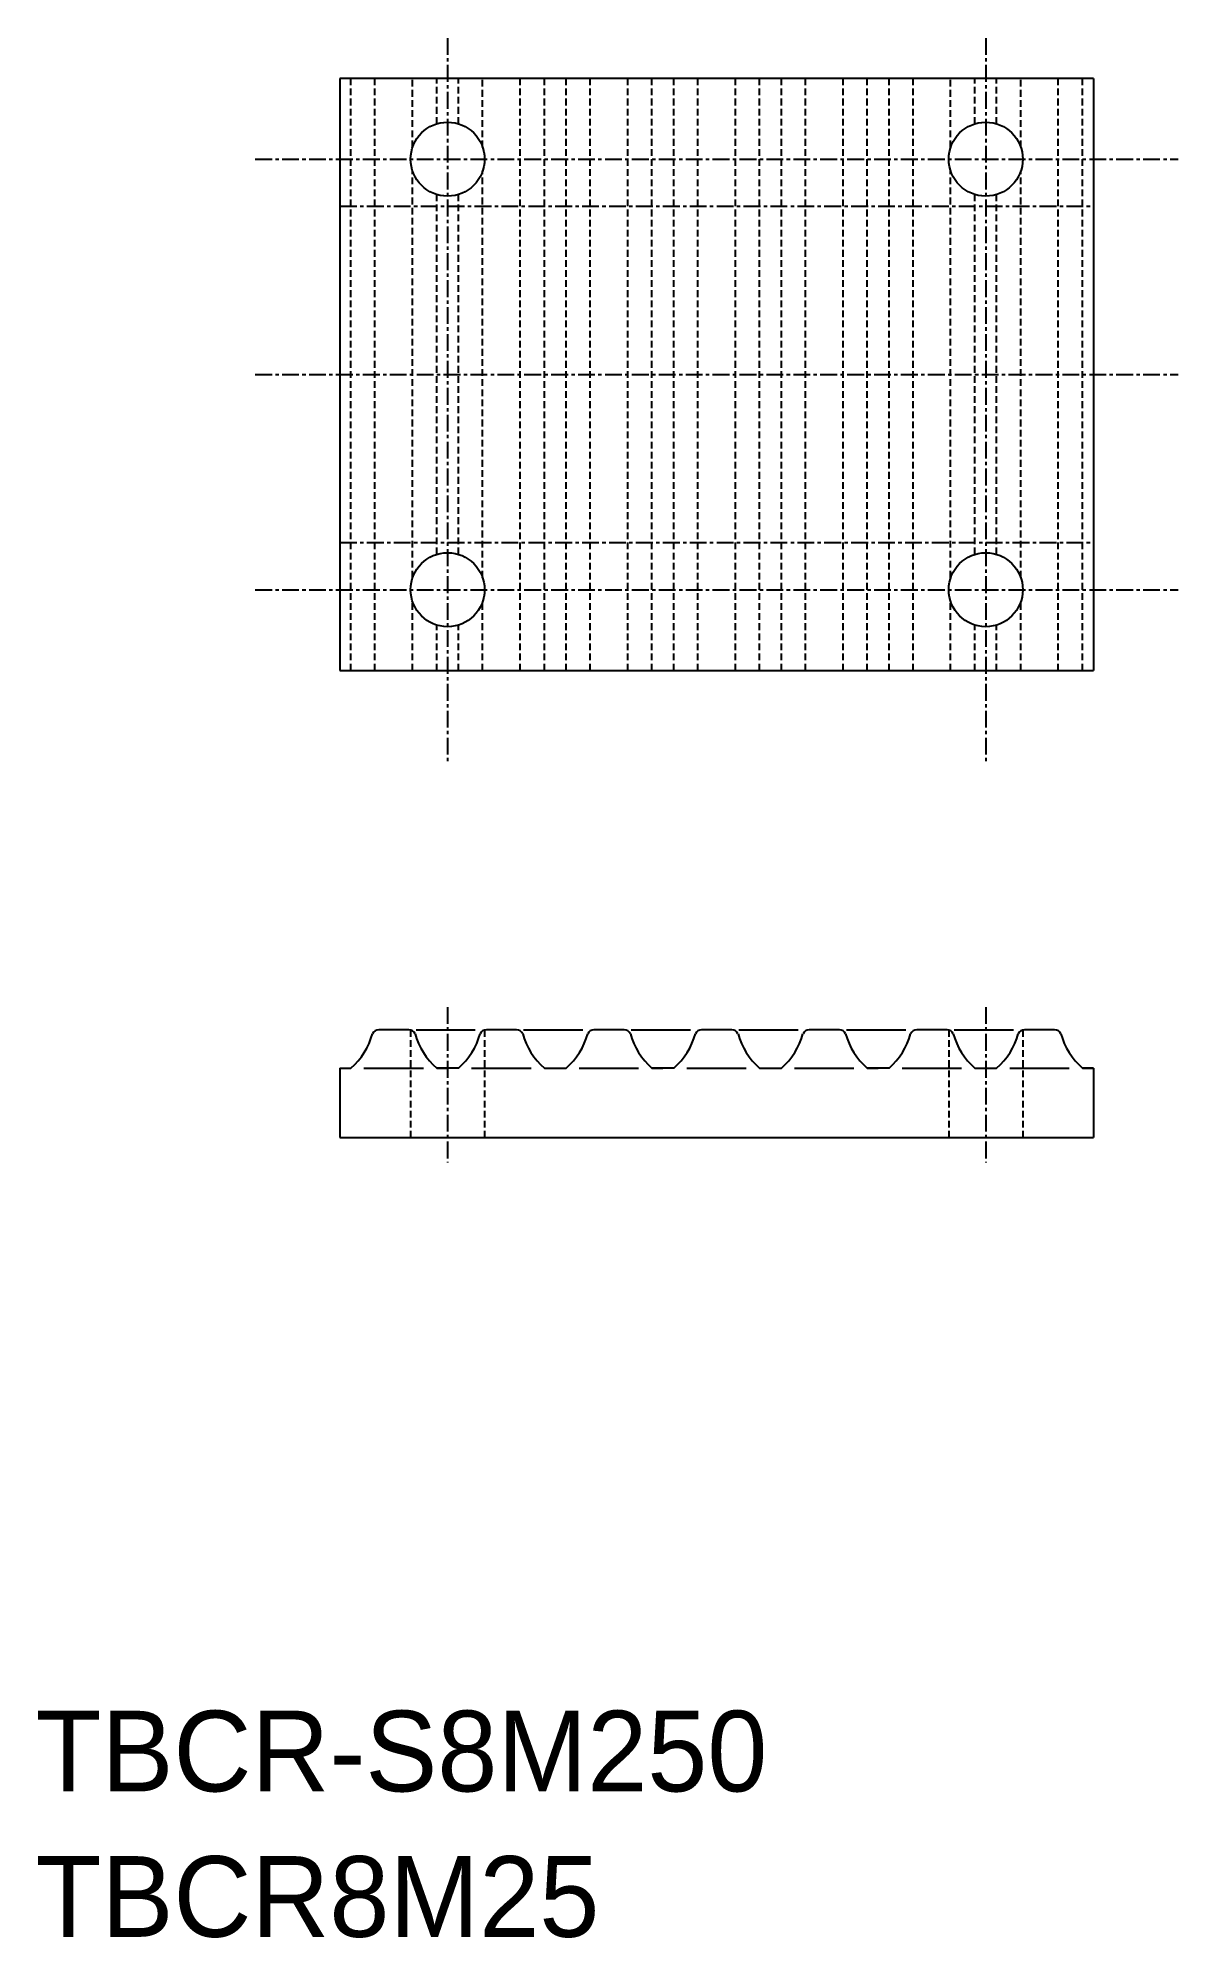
# Model space of a CAD drawing. Extents: x -286 to -201, y -61 to 80.
import ezdxf

# ---------------------------------------------------------------- set-up
doc = ezdxf.new("R2010")
doc.units = 0
doc.linetypes.add('CENTER', pattern=[2, 1.25, -0.25, 0.25, -0.25])
doc.linetypes.add('DASHED', pattern=[0.75, 0.5, -0.25])
doc.layers.get('0').update_dxf_attribs({"linetype": 'CONTINUOUS'})
doc.layers.add('CENTER', color=1, linetype='CENTER')

msp = doc.modelspace()

# ---------------------------------------------------------------- linework, layer by layer
at = {"color": 7, "linetype": 'CONTINUOUS'}
for p, q in [((-207.36, 77.32), (-263.36, 77.32)), ((-263.36, 77.32), (-263.36, 33.32)), ((-207.36, 77.32), (-207.36, 33.32)), ((-263.36, 33.32), (-207.36, 33.32)), ((-258.24, 6.61), (-260.48, 6.61)), ((-257.71, 6.61), (-253.3, 6.61)), ((-250.24, 6.61), (-252.48, 6.61)), ((-249.71, 6.61), (-245.3, 6.61)), ((-242.24, 6.61), (-244.48, 6.61)), ((-241.71, 6.61), (-237.3, 6.61)), ((-234.24, 6.61), (-236.48, 6.61)), ((-233.71, 6.61), (-229.3, 6.61)), ((-226.24, 6.61), (-228.48, 6.61)), ((-225.71, 6.61), (-221.3, 6.61)), ((-218.24, 6.61), (-220.48, 6.61)), ((-217.71, 6.61), (-213.3, 6.61)), ((-210.24, 6.61), (-212.48, 6.61)), ((-263.36, 3.76), (-263.36, -1.39)), ((-263.36, 3.76), (-262.55, 3.76)), ((-261.58, 3.76), (-257.16, 3.76)), ((-254.55, 3.76), (-256.17, 3.76)), ((-256.17, 3.76), (-255.36, 3.76)), ((-253.58, 3.76), (-249.16, 3.76)), ((-248.17, 3.76), (-246.55, 3.76)), ((-245.58, 3.76), (-241.16, 3.76)), ((-240.17, 3.76), (-239.36, 3.76)), ((-238.55, 3.76), (-240.17, 3.76)), ((-237.58, 3.76), (-233.16, 3.76)), ((-232.17, 3.76), (-230.55, 3.76)), ((-229.58, 3.76), (-225.16, 3.76)), ((-222.55, 3.76), (-224.17, 3.76)), ((-224.17, 3.76), (-223.36, 3.76)), ((-221.58, 3.76), (-217.16, 3.76)), ((-216.17, 3.76), (-214.55, 3.76)), ((-213.58, 3.76), (-209.16, 3.76)), ((-208.17, 3.76), (-207.36, 3.76)), ((-207.36, 3.76), (-208.17, 3.76)), ((-207.36, 3.76), (-207.36, -1.39)), ((-263.36, -1.39), (-207.36, -1.39))]:
    msp.add_line(p, q, dxfattribs=at)
at = {"color": 3, "linetype": 'DASHED'}
for p, q in [((-262.55, 33.32), (-262.55, 77.32)), ((-260.76, 33.32), (-260.76, 77.32)), ((-257.97, 72.21), (-257.97, 77.32)), ((-256.17, 73.95), (-256.17, 77.32)), ((-254.55, 73.95), (-254.55, 77.32)), ((-252.76, 72.21), (-252.76, 77.32)), ((-249.97, 33.32), (-249.97, 77.32)), ((-248.17, 33.32), (-248.17, 77.32)), ((-246.55, 33.32), (-246.55, 77.32)), ((-244.76, 33.32), (-244.76, 77.32)), ((-241.97, 33.32), (-241.97, 77.32)), ((-240.17, 33.32), (-240.17, 77.32)), ((-238.55, 33.32), (-238.55, 77.32)), ((-236.76, 33.32), (-236.76, 77.32)), ((-233.97, 33.32), (-233.97, 77.32)), ((-232.17, 33.32), (-232.17, 77.32)), ((-230.55, 33.32), (-230.55, 77.32)), ((-228.76, 33.32), (-228.76, 77.32)), ((-225.97, 33.32), (-225.97, 77.32)), ((-224.17, 33.32), (-224.17, 77.32)), ((-222.55, 33.32), (-222.55, 77.32)), ((-220.76, 33.32), (-220.76, 77.32)), ((-217.97, 72.21), (-217.97, 77.32)), ((-216.17, 73.95), (-216.17, 77.32)), ((-214.55, 73.95), (-214.55, 77.32)), ((-212.76, 72.21), (-212.76, 77.32)), ((-209.97, 33.32), (-209.97, 77.32)), ((-208.17, 33.32), (-208.17, 77.32)), ((-257.97, 40.21), (-257.97, 70.44)), ((-252.76, 40.21), (-252.76, 70.44)), ((-217.97, 40.21), (-217.97, 70.44)), ((-212.76, 40.21), (-212.76, 70.44)), ((-256.17, 41.95), (-256.17, 68.7)), ((-254.55, 41.95), (-254.55, 68.7)), ((-216.17, 41.95), (-216.17, 68.7)), ((-214.55, 41.95), (-214.55, 68.7)), ((-257.97, 33.32), (-257.97, 38.44)), ((-252.76, 33.32), (-252.76, 38.44)), ((-217.97, 33.32), (-217.97, 38.44)), ((-212.76, 33.32), (-212.76, 38.44)), ((-256.17, 33.32), (-256.17, 36.7)), ((-254.55, 33.32), (-254.55, 36.7)), ((-216.17, 33.32), (-216.17, 36.7)), ((-214.55, 33.32), (-214.55, 36.7)), ((-258.11, 6.59), (-258.11, -1.39)), ((-252.61, 6.59), (-252.61, -1.39)), ((-218.11, 6.59), (-218.11, -1.39)), ((-212.61, 6.59), (-212.61, -1.39))]:
    msp.add_line(p, q, dxfattribs=at)
at = {"color": 7, "linetype": 'CONTINUOUS'}
for centre in [(-255.36, 71.32), (-215.36, 71.32), (-255.36, 39.32), (-215.36, 39.32)]:
    msp.add_circle(centre, 2.75, dxfattribs=at)
for centre, radius, start, end in [((-265.96, 7.69), 5.2, 310.9914, 344.6955), ((-260.48, 6.1), 0.51, 90, 155.38), ((-258.24, 6.1), 0.51, 24.62, 90), ((-252.76, 7.69), 5.2, 195.3045, 229.0086), ((-257.96, 7.69), 5.2, 310.9914, 344.6955), ((-252.48, 6.1), 0.51, 90, 155.38), ((-250.24, 6.1), 0.51, 24.62, 90), ((-244.76, 7.69), 5.2, 195.3045, 229.0086), ((-249.96, 7.69), 5.2, 310.9914, 344.6955), ((-244.48, 6.1), 0.51, 90, 155.38), ((-242.24, 6.1), 0.51, 24.62, 90), ((-236.76, 7.69), 5.2, 195.3045, 229.0086), ((-241.96, 7.69), 5.2, 310.9914, 344.6955), ((-236.48, 6.1), 0.51, 90, 155.38), ((-234.24, 6.1), 0.51, 24.62, 90), ((-228.76, 7.69), 5.2, 195.3045, 229.0086), ((-233.96, 7.69), 5.2, 310.9914, 344.6955), ((-228.48, 6.1), 0.51, 90, 155.38), ((-226.24, 6.1), 0.51, 24.62, 90), ((-220.76, 7.69), 5.2, 195.3045, 229.0086), ((-225.96, 7.69), 5.2, 310.9914, 344.6955), ((-220.48, 6.1), 0.51, 90, 155.38), ((-218.24, 6.1), 0.51, 24.62, 90), ((-212.76, 7.69), 5.2, 195.3045, 229.0086), ((-217.96, 7.69), 5.2, 310.9914, 344.6955), ((-212.48, 6.1), 0.51, 90, 155.38), ((-210.24, 6.1), 0.51, 24.62, 90), ((-204.76, 7.69), 5.2, 195.3045, 229.0086)]:
    msp.add_arc(centre, radius, start, end, dxfattribs=at)
at = {"layer": 'CENTER', "color": 1, "linetype": 'CENTER'}
for p, q in [((-255.36, 80.32), (-255.36, 26.32)), ((-215.36, 80.32), (-215.36, 26.32)), ((-269.66, 71.32), (-201.07, 71.32)), ((-263.36, 67.82), (-207.36, 67.82)), ((-269.66, 55.32), (-201.07, 55.32)), ((-263.36, 42.82), (-207.36, 42.82)), ((-269.66, 39.32), (-201.07, 39.32)), ((-255.36, 8.3), (-255.36, -3.26)), ((-215.36, 8.3), (-215.36, -3.26))]:
    msp.add_line(p, q, dxfattribs=at)

# ---------------------------------------------------------------- texts
at = {"color": 7, "linetype": 'CONTINUOUS'}
for s, p in [('TBCR-S8M250', (-285.99, -50)), ('TBCR8M25', (-285.99, -60.81))]:
    msp.add_text(s, height=6, dxfattribs=at).set_placement(p)

doc.saveas('drawing.dxf')
